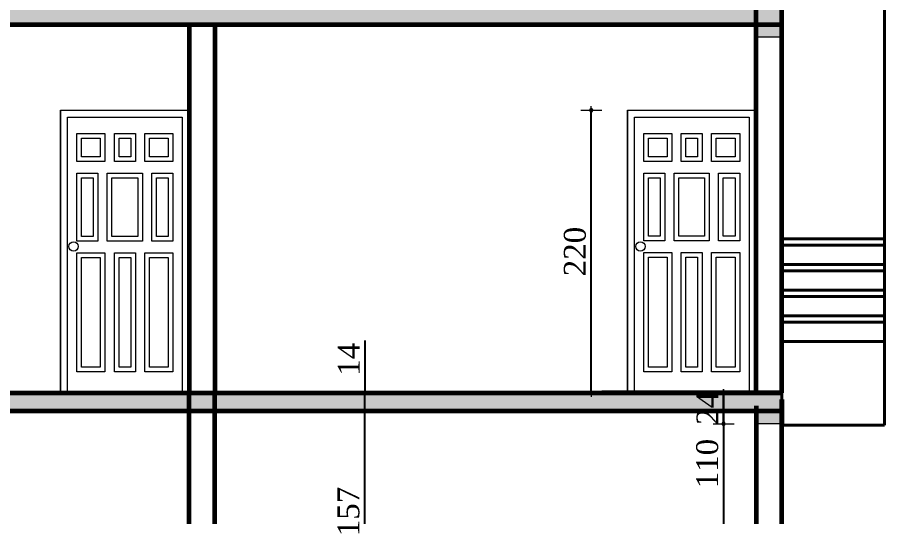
# Model space of a CAD drawing. Header units: millimetres. Extents: x -4146 to 23, y -2153 to 7365.
# Drawn here: x -1812 to -1137, y 4143 to 4531 of the extents above; entities that cross this region are included whole.
import ezdxf

# ---------------------------------------------------------------- set-up
doc = ezdxf.new("R2010")
doc.units = ezdxf.units.MM
for name, color, linetype, lineweight in [('.. menuiserie', 40, 'Continuous', 20), ('Cotation', 242, 'Continuous', 20), ('ESC', 111, 'Continuous', 40), ('HA', 8, 'Continuous', 20), ('MUR', 6, 'Continuous', 60)]:
    doc.layers.add(name, color=color, linetype=linetype, lineweight=lineweight)
doc.styles.add('cotation', font='times.ttf', dxfattribs={"height": 17})
doc.dimstyles.new('ech-100', dxfattribs={"dimtxt": 17, "dimasz": 0.02, "dimexe": 1.25, "dimexo": 0.625, "dimgap": 4, "dimtad": 1, "dimdec": 0, "dimtxsty": 'cotation', "dimblk": 'cotation', "dimcen": 2, "dimse1": 1, "dimse2": 1, "dimadec": 0, "dimazin": 0, "dimtfac": 1, "dimtdec": 0, "dimtix": 1, "dimtmove": 0, "dimatfit": 3, "dimldrblk": 'cotation', "dimfxl": 1.25, "dimtolj": 1, "dimarcsym": 0})

# ---------------------------------------------------------------- blocks, each defined once
blk = doc.blocks.new('cotation')
at = {"layer": 'Cotation'}
h = blk.add_hatch(color=256, dxfattribs=at)
h.paths.add_polyline_path([(57.15, 0), (62.15, 0, 0.41421356), (0, 62.15), (0, 57.15, -0.41421356)])
h.paths.add_polyline_path([(0, -57.15), (0, -62.15, 0.41421356), (62.15, 0), (57.15, 0, -0.41421356)])
h.paths.add_polyline_path([(0, -62.15), (0, -57.15, -0.41421356), (-57.15, 0), (-62.15, 0, 0.41421356)])
h.paths.add_polyline_path([(0, 57.15), (0, 62.15, 0.41421356), (-62.15, 0), (-57.15, 0, -0.41421356)])
for p, q in [((0, 406.4), (0, -406.4)), ((-152.4, 0), (152.4, 0))]:
    blk.add_line(p, q, dxfattribs=at)
for radius, start, end in [(62.15, 0, 180), (62.15, 180, 0), (57.15, 0, 180), (57.15, 180, 0)]:
    blk.add_arc((0, 0), radius, start, end, dxfattribs=at)
blk = doc.blocks.new('*D321')
at = {"layer": 'Defpoints', "color": 0}
for p in [(-1547.71, 4224.81), (-1541.51, 4224.81), (-1508.19, 4068.21)]:
    blk.add_point(p, dxfattribs=at)
at = {"layer": 'HA', "color": 0, "lineweight": -2}
blk.add_line((-1541.51, 4068.23), (-1541.51, 4224.79), dxfattribs=at)
at = {"layer": 'HA', "color": 0, "lineweight": -2, "xscale": 0.02, "yscale": 0.02, "zscale": 0.02}
for p, rotation in [((-1541.51, 4224.81), 90), ((-1541.51, 4068.21), 270)]:
    blk.add_blockref('cotation', p, dxfattribs=dict(at, rotation=rotation))
at = {"layer": 'HA', "color": 0, "insert": (-1554.18, 4146.51), "char_height": 17, "attachment_point": 5, "rotation": 90, "style": 'cotation'}
blk.add_mtext('\\A1;157', dxfattribs=at)
blk = doc.blocks.new('*D322')
at = {"layer": 'Defpoints', "color": 0}
for p in [(-1541.51, 4238.81), (-1541.51, 4238.81), (-1547.71, 4224.81)]:
    blk.add_point(p, dxfattribs=at)
at = {"layer": 'HA', "color": 0, "lineweight": -2}
for p, q in [((-1541.51, 4279.65), (-1541.51, 4238.81)), ((-1541.51, 4224.83), (-1541.51, 4238.79))]:
    blk.add_line(p, q, dxfattribs=at)
at = {"layer": 'HA', "color": 0, "lineweight": -2, "xscale": 0.02, "yscale": 0.02, "zscale": 0.02}
for p, rotation in [((-1541.51, 4238.81), 90), ((-1541.51, 4224.81), 270)]:
    blk.add_blockref('cotation', p, dxfattribs=dict(at, rotation=rotation))
at = {"layer": 'HA', "color": 0, "insert": (-1554.01, 4265.01), "char_height": 17, "attachment_point": 5, "rotation": 90, "style": 'cotation'}
blk.add_mtext('\\A1;14', dxfattribs=at)
blk = doc.blocks.new('*D323')
at = {"layer": 'Defpoints', "color": 0}
for p in [(-1262.54, 4238.81), (-1227.29, 4238.81), (-1227.29, 4214.81)]:
    blk.add_point(p, dxfattribs=at)
at = {"layer": 'HA', "color": 0, "lineweight": -2}
for p, q in [((-1262.54, 4238.83), (-1262.54, 4238.85)), ((-1262.54, 4214.81), (-1262.54, 4238.81)), ((-1262.54, 4214.79), (-1262.54, 4214.77))]:
    blk.add_line(p, q, dxfattribs=at)
at = {"layer": 'HA', "color": 0, "lineweight": -2, "xscale": 0.02, "yscale": 0.02, "zscale": 0.02}
for p, rotation in [((-1262.54, 4238.81), 270), ((-1262.54, 4214.81), 90)]:
    blk.add_blockref('cotation', p, dxfattribs=dict(at, rotation=rotation))
at = {"layer": 'HA', "color": 0, "insert": (-1275.04, 4226.81), "char_height": 17, "attachment_point": 5, "rotation": 90, "style": 'cotation'}
blk.add_mtext('\\A1;24', dxfattribs=at)
blk = doc.blocks.new('*D324')
at = {"layer": 'Defpoints', "color": 0}
for p in [(-1227.29, 4238.81), (-1262.54, 4128.81), (-1237.29, 4128.81)]:
    blk.add_point(p, dxfattribs=at)
at = {"layer": 'HA', "color": 0, "lineweight": -2}
blk.add_line((-1262.54, 4238.79), (-1262.54, 4128.83), dxfattribs=at)
at = {"layer": 'HA', "color": 0, "lineweight": -2, "xscale": 0.02, "yscale": 0.02, "zscale": 0.02}
for p, rotation in [((-1262.54, 4238.81), 90), ((-1262.54, 4128.81), 270)]:
    blk.add_blockref('cotation', p, dxfattribs=dict(at, rotation=rotation))
at = {"layer": 'HA', "color": 0, "insert": (-1275.19, 4183.81), "char_height": 17, "attachment_point": 5, "rotation": 90, "style": 'cotation'}
blk.add_mtext('\\A1;110', dxfattribs=at)
blk = doc.blocks.new('P100X220')
for p, q in [((0, 220), (100, 220)), ((0, 220), (0, 0)), ((0, 0), (0, 220)), ((100, 220), (100, 0)), ((100, 220), (100, 0)), ((5.45, 214.55), (94.55, 214.55)), ((5.45, 0), (5.45, 214.55)), ((94.55, 214.55), (94.55, 0)), ((0, 0), (100, 0))]:
    blk.add_line(p, q)
for points in [[(12.73, 201.82), (34.55, 201.82), (34.55, 180), (12.73, 180)], [(16.36, 198.18), (30.91, 198.18), (30.91, 183.64), (16.36, 183.64)], [(41.82, 201.82), (58.18, 201.82), (58.18, 180), (41.82, 180)], [(45.45, 198.18), (54.55, 198.18), (54.55, 183.64), (45.45, 183.64)], [(65.45, 201.82), (87.27, 201.82), (87.27, 180), (65.45, 180)], [(69.09, 198.18), (83.64, 198.18), (83.64, 183.64), (69.09, 183.64)], [(12.73, 170.91), (29.09, 170.91), (29.09, 118.18), (12.73, 118.18)], [(36.36, 170.91), (63.64, 170.91), (63.64, 118.18), (36.36, 118.18)], [(70.91, 170.91), (87.27, 170.91), (87.27, 118.18), (70.91, 118.18)], [(16.36, 167.27), (25.45, 167.27), (25.45, 121.82), (16.36, 121.82)], [(40, 167.27), (60, 167.27), (60, 121.82), (40, 121.82)], [(74.55, 167.27), (83.64, 167.27), (83.64, 121.82), (74.55, 121.82)], [(12.73, 109.09), (34.55, 109.09), (34.55, 16.36), (12.73, 16.36)], [(41.82, 109.09), (58.18, 109.09), (58.18, 16.36), (41.82, 16.36)], [(65.45, 109.09), (87.27, 109.09), (87.27, 16.36), (65.45, 16.36)], [(16.36, 105.45), (30.91, 105.45), (30.91, 20), (16.36, 20)], [(45.45, 105.45), (54.55, 105.45), (54.55, 20), (45.45, 20)], [(69.09, 105.45), (83.64, 105.45), (83.64, 20), (69.09, 20)]]:
    blk.add_lwpolyline(points, close=True)
blk.add_circle((10.12, 113.95), 3.64)
blk = doc.blocks.new('*D331')
at = {"layer": 'Defpoints', "color": 0}
for p in [(-1365.42, 4458.81), (-1338.72, 4458.81), (-1348.72, 4238.81)]:
    blk.add_point(p, dxfattribs=at)
at = {"layer": 'HA', "color": 0, "lineweight": -2}
blk.add_line((-1365.42, 4238.83), (-1365.42, 4458.79), dxfattribs=at)
at = {"layer": 'HA', "color": 0, "lineweight": -2, "xscale": 0.02, "yscale": 0.02, "zscale": 0.02}
for p, rotation in [((-1365.42, 4458.81), 90), ((-1365.42, 4238.81), 270)]:
    blk.add_blockref('cotation', p, dxfattribs=dict(at, rotation=rotation))
at = {"layer": 'HA', "color": 0, "insert": (-1378.07, 4348.81), "char_height": 17, "attachment_point": 5, "rotation": 90, "style": 'cotation'}
blk.add_mtext('\\A1;220', dxfattribs=at)

msp = doc.modelspace()

# ---------------------------------------------------------------- hatches: boundary and pattern name
at = {"layer": 'HA'}
for points in [[(-1217.29, 4525.614), (-1217.29, 4539.614), (-1237.29, 4539.614), (-1237.29, 4515.614), (-1217.29, 4515.614)], [(-1217.29, 4224.814), (-1217.29, 4238.814), (-1237.29, 4238.814), (-1237.29, 4214.814), (-1217.29, 4214.814)]]:
    msp.add_hatch(color=256, dxfattribs=at).paths.add_polyline_path(points)
at = {"layer": 'MUR'}
h = msp.add_hatch(color=256, dxfattribs=at)
h.paths.add_polyline_path([(-1678.054, 4238.814), (-2168.05, 4238.814), (-2168.05, 4224.814), (-1678.054, 4224.814)])
h.paths.add_polyline_path([(-1658.054, 4238.814), (-1678.054, 4238.814), (-1678.054, 4224.814), (-1658.054, 4224.814)])
h.paths.add_polyline_path([(-1237.292, 4238.814), (-1357.292, 4238.814), (-1658.054, 4238.814), (-1658.054, 4224.814), (-1237.292, 4224.814), (-1237.292, 4228.814)])
h.paths.add_polyline_path([(-2348.745, 4525.614), (-2258.054, 4525.614), (-2188.05, 4525.614), (-2188.05, 4539.614), (-2258.054, 4539.614), (-2378.054, 4539.614), (-2378.054, 4522.614), (-2403.054, 4522.614), (-2403.054, 4505.614), (-2428.054, 4505.614), (-2428.054, 4488.614), (-2453.054, 4488.614), (-2453.054, 4471.614), (-2478.054, 4471.614), (-2478.054, 4454.614), (-2503.054, 4454.614), (-2503.054, 4437.614), (-2528.054, 4437.614), (-2528.054, 4420.614), (-2553.054, 4420.614), (-2553.054, 4403.614), (-2578.054, 4403.614), (-2578.054, 4386.614), (-2698.054, 4386.614), (-2698.054, 4372.614), (-2573.745, 4372.614)])
h.paths.add_polyline_path([(-2168.05, 4539.614), (-2188.05, 4539.614), (-2188.05, 4525.614), (-2168.05, 4525.614)])
h.paths.add_polyline_path([(-1237.292, 4539.614), (-2168.05, 4539.614), (-2168.05, 4525.614), (-1237.292, 4525.614)])
h.paths.add_polyline_path([(-1217.29, 4539.614), (-1237.292, 4539.614), (-1237.292, 4525.614), (-1217.29, 4525.614)])
h.paths.add_polyline_path([(-2348.745, 4831.614), (-2258.054, 4831.614), (-2188.05, 4831.614), (-2188.05, 4845.614), (-2258.054, 4845.614), (-2378.054, 4845.614), (-2378.054, 4828.614), (-2403.054, 4828.614), (-2403.054, 4811.614), (-2428.054, 4811.614), (-2428.054, 4794.614), (-2453.054, 4794.614), (-2453.054, 4777.614), (-2478.054, 4777.614), (-2478.054, 4760.614), (-2503.054, 4760.614), (-2503.054, 4743.614), (-2528.054, 4743.614), (-2528.054, 4726.614), (-2553.054, 4726.614), (-2553.054, 4709.614), (-2578.054, 4709.614), (-2578.054, 4692.614), (-2698.054, 4692.614), (-2698.054, 4678.614), (-2573.745, 4678.614)])
h.paths.add_polyline_path([(-1237.292, 4845.614), (-1347.29, 4845.614), (-2168.05, 4845.614), (-2168.05, 4831.614), (-1537.29, 4831.614), (-1237.292, 4831.614)])
h.paths.add_polyline_path([(-2168.05, 4845.614), (-2188.05, 4845.614), (-2188.05, 4831.614), (-2168.05, 4831.614)])
h.paths.add_polyline_path([(-1217.29, 4845.614), (-1237.292, 4845.614), (-1237.292, 4831.614), (-1217.29, 4831.614)])
h.paths.add_polyline_path([(-2348.745, 5137.614), (-2258.054, 5137.614), (-2188.05, 5137.614), (-2188.05, 5151.614), (-2258.054, 5151.614), (-2378.054, 5151.614), (-2378.054, 5134.614), (-2403.054, 5134.614), (-2403.054, 5117.614), (-2428.054, 5117.614), (-2428.054, 5100.614), (-2453.054, 5100.614), (-2453.054, 5083.614), (-2478.054, 5083.614), (-2478.054, 5066.614), (-2503.054, 5066.614), (-2503.054, 5049.614), (-2528.054, 5049.614), (-2528.054, 5032.614), (-2553.054, 5032.614), (-2553.054, 5015.614), (-2578.054, 5015.614), (-2578.054, 4998.614), (-2698.054, 4998.614), (-2698.054, 4984.614), (-2573.745, 4984.614)])
h.paths.add_polyline_path([(-2168.05, 5151.614), (-2188.05, 5151.614), (-2188.05, 5137.614), (-2168.05, 5137.614)])
h.paths.add_polyline_path([(-1237.292, 5151.614), (-2168.05, 5151.614), (-2168.05, 5137.614), (-1237.292, 5137.614)])
h.paths.add_polyline_path([(-1217.29, 5151.614), (-1237.292, 5151.614), (-1237.292, 5137.614), (-1217.29, 5137.614)])
msp.add_hatch(color=256, dxfattribs=at).paths.add_polyline_path([(-1217.292, 4233.613), (-1217.292, 4238.814), (-1237.292, 4238.814), (-1237.292, 4228.814), (-1237.292, 4224.814), (-1217.292, 4224.814)])

# ---------------------------------------------------------------- linework, layer by layer
at = {"layer": 'ESC'}
for p, q in [((-1137.292, 4213.798), (-1137.292, 5137.614)), ((-1217.292, 4353.798), (-1217.292, 4358.798)), ((-1217.292, 4358.798), (-1137.292, 4358.798)), ((-1217.292, 4358.798), (-1137.292, 4358.798)), ((-1137.292, 4358.798), (-1137.292, 4353.798)), ((-1217.292, 4353.798), (-1137.292, 4353.798)), ((-1217.292, 4333.798), (-1217.292, 4338.798)), ((-1217.292, 4338.798), (-1137.292, 4338.798)), ((-1137.292, 4338.798), (-1137.292, 4333.798)), ((-1217.292, 4333.798), (-1137.292, 4333.798)), ((-1217.292, 4313.798), (-1217.292, 4318.798)), ((-1217.292, 4318.798), (-1137.292, 4318.798)), ((-1137.292, 4318.798), (-1137.292, 4313.798)), ((-1217.292, 4313.798), (-1137.292, 4313.798)), ((-1217.292, 4293.798), (-1217.292, 4298.798)), ((-1217.292, 4298.798), (-1137.292, 4298.798)), ((-1137.292, 4298.798), (-1137.292, 4293.798)), ((-1217.292, 4293.798), (-1137.292, 4293.798)), ((-1217.292, 4213.798), (-1217.292, 4278.798)), ((-1217.292, 4278.798), (-1137.292, 4278.798)), ((-1137.292, 4278.798), (-1137.292, 4213.798)), ((-1217.292, 4213.798), (-1137.292, 4213.798)), ((-1137.292, 4213.798), (-1217.292, 4213.798)), ((-1182.724, 4213.798), (-1137.292, 4213.798))]:
    msp.add_line(p, q, dxfattribs=at)
at = {"layer": 'HA'}
for p, q in [((-1217.29, 4515.614), (-1237.29, 4515.614)), ((-1217.29, 4214.814), (-1237.29, 4214.814))]:
    msp.add_line(p, q, dxfattribs=at)
at = {"layer": 'MUR'}
for p, q in [((-1237.292, 4238.878), (-1237.292, 4539.614)), ((-1217.29, 4238.814), (-1217.29, 4539.614)), ((-2258.054, 4525.614), (-1217.29, 4525.614)), ((-1678.054, 4525.614), (-1678.054, 4238.814)), ((-1658.054, 4525.614), (-1658.054, 4238.814)), ((-2335.443, 4238.814), (-1218.054, 4238.814)), ((-2335.443, 4238.814), (-1218.054, 4238.814)), ((-2335.443, 4238.814), (-1217.29, 4238.814)), ((-1678.054, 3814.214), (-1678.054, 4238.814)), ((-1658.054, 3814.214), (-1658.054, 4238.814)), ((-1237.292, 4238.814), (-1357.292, 4238.814)), ((-1237.292, 4238.814), (-1357.292, 4238.814)), ((-1217.29, 4238.814), (-1237.29, 4238.814)), ((-1237.292, 4228.814), (-1237.292, 4128.814)), ((-1217.292, 3814.214), (-1217.292, 4233.613)), ((-1217.292, 4233.613), (-1217.292, 4213.798)), ((-2341.19, 4224.814), (-1217.29, 4224.814))]:
    msp.add_line(p, q, dxfattribs=at)

# ---------------------------------------------------------------- block references
at = {"layer": '.. menuiserie'}
for p in [(-1778.054, 4238.814), (-1337.292, 4238.878)]:
    msp.add_blockref('P100X220', p, dxfattribs=at)

# ---------------------------------------------------------------- dimensions: what is measured, and where the dimension line sits
at = {"layer": 'HA'}
for base, p1, p2, picture, middle in [((-1365.42, 4458.814), (-1348.716, 4238.814), (-1338.717, 4458.814), '*D331', (-1378.067, 4348.814)), ((-1262.541, 4238.814), (-1227.29, 4214.814), (-1227.29, 4238.814), '*D323', (-1275.041, 4226.814))]:
    dim = msp.add_linear_dim(base=base, p1=p1, p2=p2, angle=90, dimstyle='ech-100', dxfattribs=at)
    dim.commit()
    dim.dimension.update_dxf_attribs({"geometry": picture, "text_midpoint": middle})
dim = msp.add_linear_dim(base=(-1541.512, 4238.814), p1=(-1547.705, 4224.814), p2=(-1541.512, 4238.814), angle=90, dimstyle='ech-100', override={"dimtmove": 1}, dxfattribs=at)
dim.commit()
dim.dimension.update_dxf_attribs({"geometry": '*D322', "text_midpoint": (-1545.287, 4265.006), "dimtype": 160})
for base, p1, p2, picture, middle in [((-1262.541, 4128.814), (-1227.29, 4238.814), (-1237.292, 4128.814), '*D324', (-1275.188, 4183.814)), ((-1541.512, 4224.814), (-1508.189, 4068.214), (-1547.705, 4224.814), '*D321', (-1554.183, 4146.514))]:
    dim = msp.add_linear_dim(base=base, p1=p1, p2=p2, angle=90, dimstyle='ech-100', override={"dimtmove": 1}, dxfattribs=at)
    dim.commit()
    dim.dimension.update_dxf_attribs({"geometry": picture, "text_midpoint": middle})

doc.saveas('drawing.dxf')
